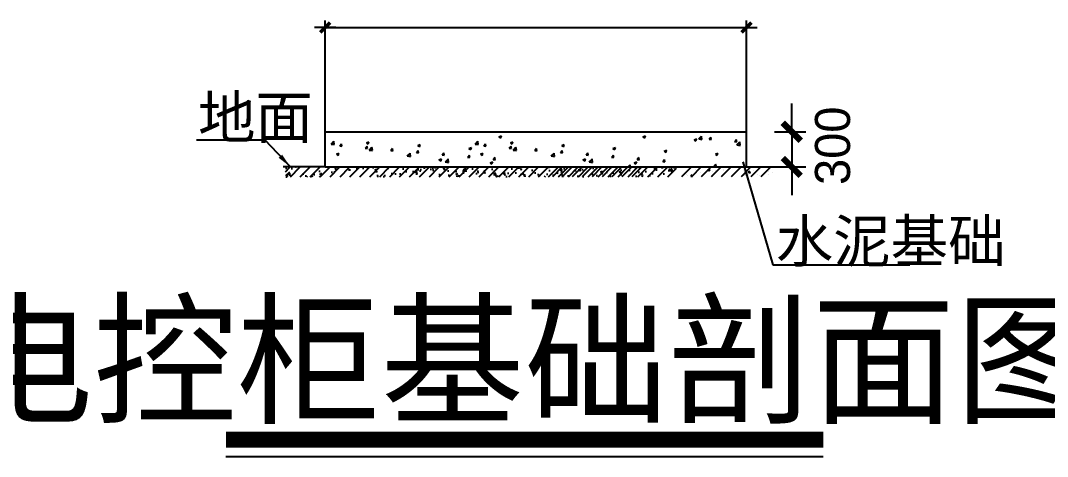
# Model space of a CAD drawing. Header units: millimetres. Extents: x 10779125 to 11142123, y -372083 to -144871.
# Drawn here: x 10998449 to 11005761, y -302784 to -299682 of the extents above; entities that cross this region are included whole.
import ezdxf
from ezdxf.enums import TextEntityAlignment as Align

# ---------------------------------------------------------------- set-up
doc = ezdxf.new("R2010")
doc.units = ezdxf.units.MM
doc.header["$LTSCALE"] = 1000
doc.header["$MEASUREMENT"] = 0
doc.header["$PDSIZE"] = -1
doc.layers.get('0').update_dxf_attribs({"color": 255, "linetype": 'CONTINUOUS'})
doc.layers.get('Defpoints').update_dxf_attribs({"linetype": 'CONTINUOUS'})
for name, color, linetype in [('0标准院-表格外边框', 51, 'CONTINUOUS'), ('W_DIM', 4, 'CONTINUOUS'), ('XM-设备阀件', 7, 'CONTINUOUS'), ('标注', 2, 'CONTINUOUS'), ('粗实线', 7, 'CONTINUOUS')]:
    doc.layers.add(name, color=color, linetype=linetype)
doc.styles.get("Standard").update_dxf_attribs({"font": 'symbol.ttf'})
doc.dimstyles.new('ISO-25', dxfattribs={"dimtxt": 2.5, "dimasz": 2.5, "dimexe": 1.25, "dimexo": 0.625, "dimtad": 1, "dimtxsty": 'Standard', "dimcen": 2.5, "dimadec": 0, "dimazin": 0, "dimtfac": 1, "dimtmove": 0, "dimatfit": 3, "dimfxl": 0, "dimarcsym": 0})
doc.dimstyles.new('副本 (2)ISO-25', dxfattribs={"dimtxt": 400, "dimasz": 100, "dimexe": 1.25, "dimexo": 0.625, "dimtad": 1, "dimtxsty": 'Standard', "dimcen": 2.5, "dimclrt": 4, "dimadec": 0, "dimazin": 0, "dimtfac": 1, "dimtmove": 0, "dimatfit": 3, "dimfxl": 0, "dimarcsym": 0})

# ---------------------------------------------------------------- blocks, each defined once
blk = doc.blocks.new('A$C3BED4259')
at = {"layer": '0标准院-表格外边框'}
h = blk.add_hatch(dxfattribs=at)
h.set_pattern_fill('钢筋混凝土', color=0, scale=20, style=0)
h.set_pattern_definition([(45, (-4382444.066, -349078.766), (-35.35533906, 35.35533906), []), (50, (-4382444.07, -349078.77), (143.4520365, -12.550427), [15, -165]), (355, (-4382444.07, -349078.77), (-27.7502667, 150.4384267), [12, -132]), (100.4514, (-4382432.11, -349079.81), (115.7018763, 137.8879084), [12.748038, -140.2284224]), (46.1842, (-4382444.07, -349038.77), (213.44821, -33.103803), [22.5, -247.5]), (96.6356, (-4382426.28, -349041.52), (186.932541, 194.823574), [19.122058, -210.3426]), (351.1842, (-4382444.07, -349038.77), (186.932389, 194.82372), [18, -198]), (21, (-4382424.07, -349048.77), (119.3814104, -80.523778), [15, -165]), (326, (-4382424.07, -349048.77), (48.6630664, 145.030009), [12, -132]), (71.4514, (-4382414.12, -349055.48), (168.0445257, 64.5060993), [12.748038, -140.2284224]), (37.5, (-4382444.066, -349078.766), (2.43197106, 66.57877077), [0, -130.4, 0, -134, 0, -132.5]), (7.5, (-4382444.066, -349078.766), (52.6139075, 78.8823424), [0, -76.4, 0, -127.4, 0, -50.5]), (327.5, (-4382488.666, -349078.766), (106.76448723, -4.51097435), [0, -50, 0, -156, 0, -207]), (317.5, (-4382508.67, -349078.77), (116.6372339, 20.0209965), [0, -65, 0, -103.6, 0, -147])])
h.paths.add_polyline_path([(1865.3, 68), (1787.6, 68), (77.6, 68), (0, 68), (0, 0), (1865.3, 0)])
at = {"layer": '0标准院-表格外边框', "color": 0}
for p, q in [((1902.8, 2.4), (1970.8, 70.3)), ((1936.1, 16.4), (1936.1, 16.4)), ((1944.8, 11.1), (1944.8, 11.1)), ((1966.9, 4.5), (1976.6, 16)), ((1966.9, 4.5), (1978.9, 3.5)), ((1973.5, 2.4), (2041.5, 70.3)), ((1978.7, 2.4), (1976.8, 12.6)), ((1986.6, 62.7), (1986.6, 62.7)), ((1997.6, 51.6), (1997.6, 51.6)), ((2038.8, 30.5), (2038.8, 30.5)), ((2044.2, 2.4), (2112.2, 70.3)), ((2071.1, 27.7), (2071.1, 27.7)), ((2087.4, 50.5), (2101.4, 55.9)), ((2087.4, 50.5), (2097.4, 43.8)), ((2093.4, 58.2), (2093.4, 58.2)), ((2097.6, 40.4), (2101.7, 52.4)), ((2114.9, 2.4), (2182.9, 70.3)), ((2119.1, 2.4), (2120, 3.5)), ((2121.2, 34.3), (2121.2, 34.3)), ((2139.9, 43.3), (2139.9, 43.3)), ((2185.6, 2.4), (2253.6, 70.3)), ((2196.9, 44.3), (2196.9, 44.3)), ((2200.2, 53.7), (2200.2, 53.7)), ((2243.7, 58.3), (2243.7, 58.3)), ((2256.3, 2.4), (2324.3, 70.3)), ((2306.9, 49.2), (2306.9, 49.2)), ((2323.2, 60.9), (2323.2, 60.9)), ((2327.1, 2.4), (2395, 70.3)), ((2344, 5.8), (2344, 5.8)), ((2373.3, 67.5), (2373.3, 67.5)), ((2374.9, 34.5), (2388.9, 39.9)), ((2374.9, 34.5), (2384.8, 27.8)), ((2385, 24.3), (2389.1, 36.4)), ((2397.8, 2.4), (2465.7, 70.3)), ((2413.7, 44.7), (2413.7, 44.7)), ((2445, 18.6), (2445, 18.6)), ((2455.9, 12.4), (2455.9, 12.4)), ((2468.5, 2.4), (2536.5, 70.3)), ((2478.3, 67), (2478.3, 67)), ((2520.5, 40.2), (2520.5, 40.2)), ((2522.7, 15.2), (2522.7, 15.2)), ((2548.9, 33.6), (2548.9, 33.6))]:
    blk.add_line(p, q, dxfattribs=at)
blk = doc.blocks.new('$dimbk')
blk.add_line((0, 0), (-1, 0))
at = {"const_width": 0.45}
blk.add_lwpolyline([(-0.636, -0.636), (0.636, 0.636)], dxfattribs=at)
blk = doc.blocks.new('*D161')
at = {"layer": 'Defpoints', "color": 0, "lineweight": -2, "transparency": 16777216}
for p in [(11003618.2, -300473.6), (11003618.2, -300723.6), (11003940, -300723.6)]:
    blk.add_point(p, dxfattribs=at)
at = {"layer": 'W_DIM', "lineweight": -2, "transparency": 16777216}
for p, q in [((11003940, -300373.6), (11003940, -300273.6)), ((11003818.2, -300473.6), (11004040, -300473.6)), ((11003940, -300473.6), (11003940, -300723.6)), ((11003818.2, -300723.6), (11004040, -300723.6)), ((11003940, -300823.6), (11003940, -300923.6))]:
    blk.add_line(p, q, dxfattribs=at)
at = {"layer": 'W_DIM', "lineweight": -2, "transparency": 16777216, "xscale": 100, "yscale": 100, "zscale": 100}
for p, rotation in [((11003940, -300473.6), 270), ((11003940, -300723.6), 90)]:
    blk.add_blockref('$dimbk', p, dxfattribs=dict(at, rotation=rotation))
at = {"layer": 'W_DIM', "color": 0, "transparency": 16777216, "insert": (11004232.1, -300573.2), "char_height": 250, "attachment_point": 5, "rotation": 90}
blk.add_mtext('300', dxfattribs=at)
blk = doc.blocks.new('_DIMX')
at = {"color": 8}
blk.add_line((-150, 0), (150, 0), dxfattribs=at)
at = {"color": 8, "const_width": 50}
blk.add_lwpolyline([(-70, -70), (70, 70)], dxfattribs=at)

msp = doc.modelspace()

# ---------------------------------------------------------------- linework, layer by layer
msp.add_line((10999911.3, -302783.7), (11004165, -302783.7))
at = {"const_width": 112.5}
msp.add_lwpolyline([(10999911.3, -302664.7), (11004165, -302664.7)], dxfattribs=at)
at = {"layer": 'W_DIM'}
for p, q in [((11000618.2, -300473.6), (11000618.2, -299682.4)), ((11003618.2, -300473.6), (11003618.2, -299682.4)), ((11000618.7, -299732.4), (11003617.7, -299732.4)), ((11000618.2, -300723.6), (11003898.2, -300723.6)), ((11003618.2, -300723.6), (11003918.2, -300723.6))]:
    msp.add_line(p, q, dxfattribs=at)
at = {"layer": 'XM-设备阀件'}
for p, q in [((11000618.2, -300723.6), (11000618.2, -300473.6)), ((11000618.2, -300473.6), (11003618.2, -300473.6)), ((11003618.2, -300723.6), (11003618.2, -300473.6)), ((11000618.2, -300723.6), (11000318.2, -300723.6))]:
    msp.add_line(p, q, dxfattribs=at)
at = {"layer": '粗实线', "color": 6}
for p, q in [((11000660.6, -300561.9), (11000680.4, -300541.3)), ((11000660.6, -300561.9), (11000683.1, -300565.4)), ((11000683.2, -300565.3), (11000680.4, -300541.2)), ((11000722.1, -300574.2), (11000734.4, -300559.6)), ((11000736.5, -300575.9), (11000733.5, -300559.9)), ((11000911.7, -300551.3), (11000924.3, -300559.9)), ((11000911.9, -300551.5), (11000929.7, -300544.7)), ((11000924.3, -300559.8), (11000929.4, -300544.5)), ((11001276.7, -300571.7), (11001289.4, -300580.2)), ((11001277, -300571.9), (11001294.7, -300565)), ((11001289.3, -300580.2), (11001294.4, -300564.8)), ((11001685.8, -300561.9), (11001705.6, -300541.3)), ((11001685.8, -300561.9), (11001708.3, -300565.4)), ((11001708.4, -300565.3), (11001705.6, -300541.2)), ((11001747.3, -300574.2), (11001759.6, -300559.6)), ((11001761.7, -300575.9), (11001758.7, -300559.9)), ((11001855.2, -300510.1), (11001867.8, -300518.6)), ((11001855.4, -300510.3), (11001873.2, -300503.5)), ((11001867.7, -300518.6), (11001872.9, -300503.2)), ((11001936.9, -300551.3), (11001949.5, -300559.9)), ((11001937.1, -300551.5), (11001954.9, -300544.7)), ((11001949.5, -300559.8), (11001954.6, -300544.5)), ((11002301.9, -300571.7), (11002314.6, -300580.2)), ((11002302.2, -300571.9), (11002319.9, -300565)), ((11002314.5, -300580.2), (11002319.6, -300564.8)), ((11002880.4, -300510.1), (11002893, -300518.6)), ((11002880.6, -300510.3), (11002898.4, -300503.5)), ((11002892.9, -300518.6), (11002898.1, -300503.2)), ((11003245.4, -300530.5), (11003258, -300539)), ((11003245.6, -300530.6), (11003263.4, -300523.8)), ((11003258, -300538.9), (11003263.1, -300523.6)), ((11003278.6, -300524.7), (11003298.4, -300504.1)), ((11003278.6, -300524.7), (11003301.1, -300528.2)), ((11003301.2, -300528.1), (11003298.4, -300504)), ((11003351.4, -300526.5), (11003366.6, -300527.9)), ((11003351.7, -300526.6), (11003364, -300512)), ((11003366.1, -300528.3), (11003363.1, -300512.3)), ((11003533.6, -300542.5), (11003548.8, -300543.8)), ((11003533.9, -300542.6), (11003546.2, -300528)), ((11003548.3, -300544.2), (11003545.3, -300528.3)), ((11003549.6, -300566.7), (11003572.2, -300570.2)), ((11003549.7, -300566.8), (11003569.5, -300546.2)), ((11003572.3, -300570.1), (11003569.5, -300546)), ((11000698.3, -300633.3), (11000710.9, -300641.8)), ((11000698.5, -300633.5), (11000716.3, -300626.6)), ((11000710.8, -300641.8), (11000716, -300626.4)), ((11000721.8, -300574.1), (11000737, -300575.5)), ((11000904, -300590.1), (11000919.2, -300591.4)), ((11000904.3, -300590.2), (11000916.6, -300575.6)), ((11000918.7, -300591.8), (11000915.7, -300575.9)), ((11000931.6, -300604), (11000954.2, -300607.5)), ((11000931.7, -300604), (11000951.5, -300583.4)), ((11000954.3, -300607.4), (11000951.5, -300583.2)), ((11001086.2, -300606), (11001101.4, -300607.4)), ((11001086.5, -300606.1), (11001098.7, -300591.5)), ((11001100.8, -300607.7), (11001097.9, -300591.8)), ((11001202.8, -300646), (11001222.6, -300625.4)), ((11001225.4, -300649.4), (11001222.6, -300625.3)), ((11001268.4, -300622), (11001283.5, -300623.3)), ((11001268.7, -300622), (11001280.9, -300607.4)), ((11001283, -300623.7), (11001280.1, -300607.8)), ((11001450.5, -300637.9), (11001465.7, -300639.2)), ((11001450.9, -300638), (11001463.1, -300623.4)), ((11001465.2, -300639.6), (11001462.3, -300623.7)), ((11001633, -300653.9), (11001645.3, -300639.3)), ((11001641.7, -300592), (11001654.4, -300600.6)), ((11001642, -300592.2), (11001659.8, -300585.4)), ((11001647.4, -300655.6), (11001644.5, -300639.6)), ((11001654.3, -300600.5), (11001659.5, -300585.2)), ((11001723.5, -300633.3), (11001736.1, -300641.8)), ((11001723.7, -300633.5), (11001741.5, -300626.6)), ((11001736, -300641.8), (11001741.2, -300626.4)), ((11001747, -300574.1), (11001762.2, -300575.5)), ((11001929.2, -300590.1), (11001944.4, -300591.4)), ((11001929.5, -300590.2), (11001941.8, -300575.6)), ((11001943.9, -300591.8), (11001940.9, -300575.9)), ((11001956.8, -300604), (11001979.4, -300607.5)), ((11001956.9, -300604), (11001976.7, -300583.4)), ((11001979.5, -300607.4), (11001976.7, -300583.2)), ((11002111.4, -300606), (11002126.6, -300607.4)), ((11002111.7, -300606.1), (11002123.9, -300591.5)), ((11002126, -300607.7), (11002123.1, -300591.8)), ((11002228, -300646), (11002247.8, -300625.4)), ((11002250.6, -300649.4), (11002247.8, -300625.3)), ((11002293.6, -300622), (11002308.7, -300623.3)), ((11002293.9, -300622), (11002306.1, -300607.4)), ((11002308.2, -300623.7), (11002305.3, -300607.8)), ((11002475.7, -300637.9), (11002490.9, -300639.2)), ((11002476.1, -300638), (11002488.3, -300623.4)), ((11002490.4, -300639.6), (11002487.5, -300623.7)), ((11002658.2, -300653.9), (11002670.5, -300639.3)), ((11002666.9, -300592), (11002679.6, -300600.6)), ((11002667.2, -300592.2), (11002685, -300585.4)), ((11002672.6, -300655.6), (11002669.7, -300639.6)), ((11002679.5, -300600.5), (11002684.7, -300585.2)), ((11003032, -300612.4), (11003044.6, -300620.9)), ((11003032.2, -300612.6), (11003050, -300605.7)), ((11003044.5, -300620.9), (11003049.7, -300605.5)), ((11003397, -300632.7), (11003409.6, -300641.2)), ((11003397.3, -300632.9), (11003415, -300626.1)), ((11003409.6, -300641.2), (11003414.7, -300625.9)), ((11001202.7, -300646), (11001225.3, -300649.5)), ((11001428.3, -300674), (11001441, -300682.5)), ((11001428.6, -300674.1), (11001446.4, -300667.3)), ((11001440.9, -300682.4), (11001446.1, -300667.1)), ((11001473.8, -300688), (11001496.4, -300691.5)), ((11001473.9, -300688.1), (11001493.7, -300667.5)), ((11001496.5, -300691.4), (11001493.7, -300667.3)), ((11001632.7, -300653.8), (11001647.9, -300655.2)), ((11001793.4, -300694.3), (11001806, -300702.8)), ((11001793.6, -300694.5), (11001811.4, -300687.7)), ((11001805.9, -300702.8), (11001811.1, -300687.4)), ((11001814.9, -300669.8), (11001830.1, -300671.1)), ((11001815.2, -300669.9), (11001827.5, -300655.3)), ((11001829.6, -300671.5), (11001826.6, -300655.6)), ((11002227.9, -300646), (11002250.5, -300649.5)), ((11002453.5, -300674), (11002466.2, -300682.5)), ((11002453.8, -300674.1), (11002471.6, -300667.3)), ((11002466.1, -300682.4), (11002471.3, -300667.1)), ((11002499, -300688), (11002521.6, -300691.5)), ((11002499.1, -300688.1), (11002518.9, -300667.5)), ((11002521.7, -300691.4), (11002518.9, -300667.3)), ((11002657.9, -300653.8), (11002673.1, -300655.2)), ((11002776.4, -300723.6), (11002789.9, -300709.5)), ((11002791.6, -300723.6), (11002789.9, -300709.4)), ((11002818.6, -300694.3), (11002831.2, -300702.8)), ((11002818.8, -300694.5), (11002836.6, -300687.7)), ((11002831.1, -300702.8), (11002836.3, -300687.4)), ((11002840.1, -300669.8), (11002855.3, -300671.1)), ((11002840.4, -300669.9), (11002852.7, -300655.3)), ((11002854.8, -300671.5), (11002851.8, -300655.6)), ((11003022.3, -300685.7), (11003037.5, -300687.1)), ((11003022.6, -300685.8), (11003034.9, -300671.2)), ((11003037, -300687.4), (11003034, -300671.5)), ((11003386.7, -300717.6), (11003401.8, -300718.9)), ((11003387, -300717.7), (11003399.2, -300703.1)), ((11003401.3, -300719.3), (11003398.4, -300703.4)), ((11003577.6, -300723.6), (11003578.2, -300722.8))]:
    msp.add_line(p, q, dxfattribs=at)

# ---------------------------------------------------------------- block references
at = {"layer": 'W_DIM', "xscale": 0.5, "yscale": 0.5, "zscale": 0.5, "rotation": 180}
msp.add_blockref('_DIMX', (11000618.2, -299732.4), dxfattribs=at)
at = {"layer": 'W_DIM', "xscale": 0.5, "yscale": 0.5, "zscale": 0.5}
msp.add_blockref('_DIMX', (11003618.2, -299732.4), dxfattribs=at)
at = {"layer": 'XM-设备阀件'}
for p in [(11000335.5, -300794), (11001254.7, -300794)]:
    msp.add_blockref('A$C3BED4259', p, dxfattribs=at)

# ---------------------------------------------------------------- texts
msp.add_text('电控柜基础剖面图', height=750).set_placement((11002036.4, -302471.9, 843.7), align=Align.CENTER)
at = {"layer": '标注', "color": 4}
for s, p in [('地面', (10999713.1, -300520.3)), ('水泥基础', (11003825.9, -301401))]:
    msp.add_text(s, height=300, dxfattribs=at).set_placement(p)

# ---------------------------------------------------------------- dimensions: what is measured, and where the dimension line sits
at = {"layer": 'W_DIM'}
dim = msp.add_linear_dim(base=(11003940, -300723.6), p1=(11003618.2, -300473.6), p2=(11003618.2, -300723.6), angle=90, text='300', dimstyle='ISO-25', override={"dimscale": 100, "dimasz": 1, "dimexe": 1, "dimexo": 2, "dimgap": 1.25, "dimdec": 0, "dimzin": 0, "dimdsep": 46, "dimtxsty": 'Standard', "dimblk": '$dimbk', "dimcen": 2, "dimclrd": 256, "dimclre": 256, "dimadec": 2, "dimtdec": 0, "dimtix": 1, "dimtmove": 2}, dxfattribs=at)
dim.commit()
dim.dimension.update_dxf_attribs({"geometry": '*D161', "text_midpoint": (11004232.1, -300573.2), "dimtype": 160})

# ---------------------------------------------------------------- leaders
at = {"layer": '粗实线', "color": 3, "ltscale": 10}
for points in [[(11000368, -300720.8), (11000192, -300533.3), (10999703, -300533.3)], [(11003590.9, -300687.4), (11003806.3, -301421.2), (11004781.5, -301421.2)]]:
    msp.add_leader(points, dimstyle='副本 (2)ISO-25', override={"dimgap": 0.625, "dimtad": 0, "dimdec": 0, "dimtdec": 0}, dxfattribs=at)

doc.saveas('drawing.dxf')
